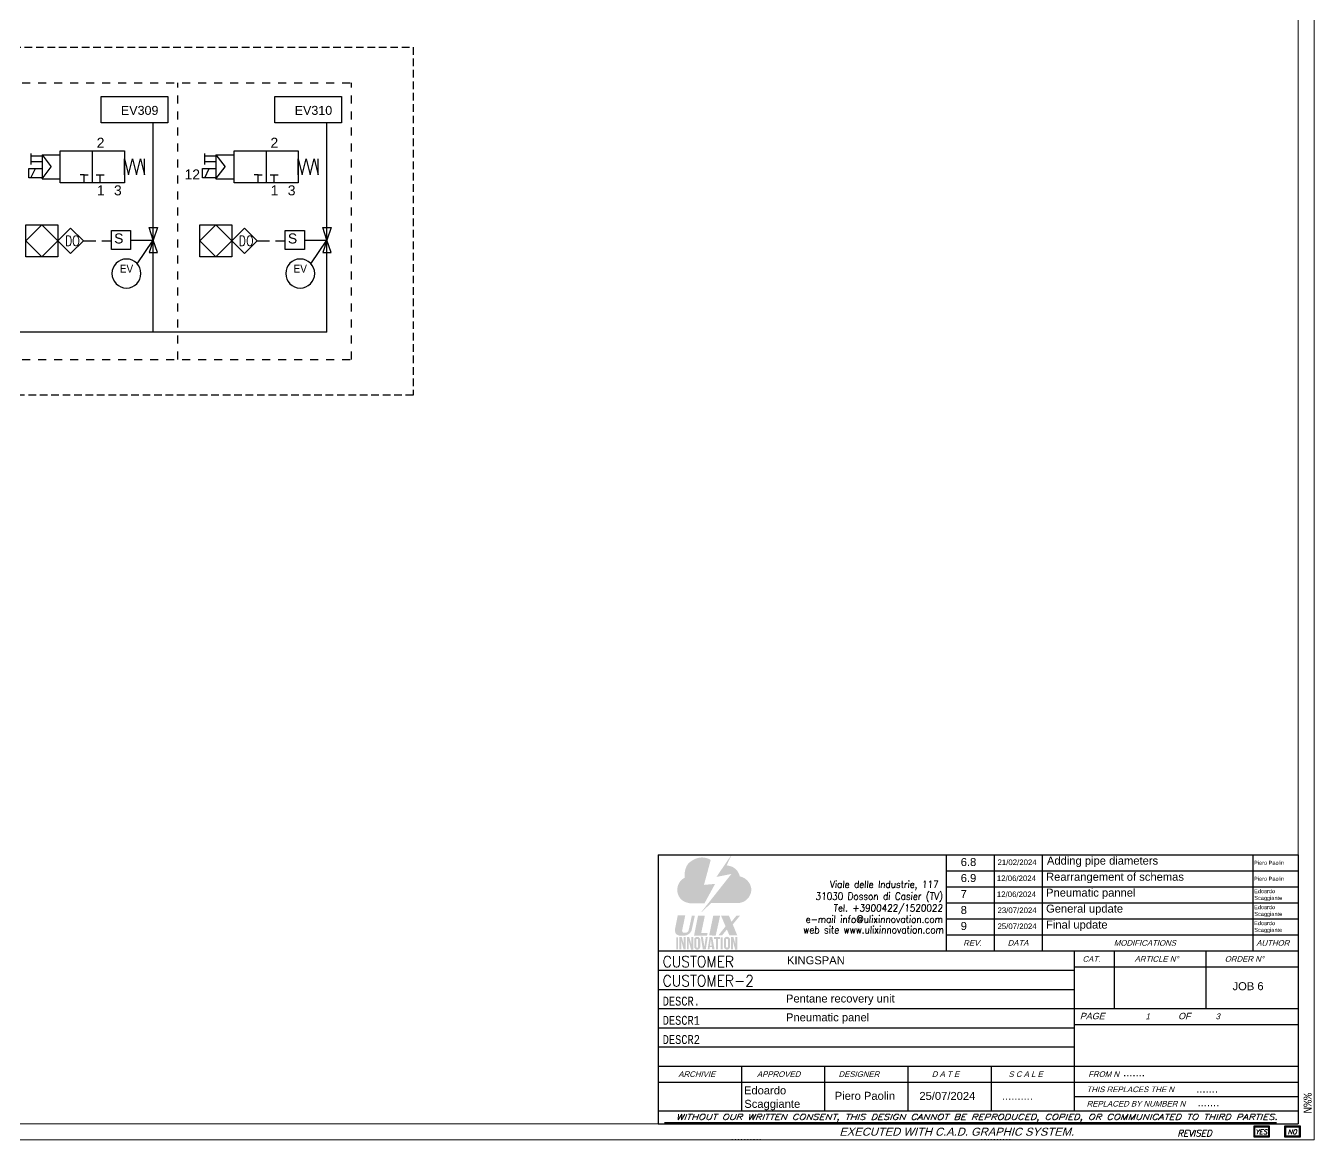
# Model space of a CAD drawing. Header units: millimetres. Extents: x 256 to 2599, y 626 to 1192.
# Drawn here: x 2276.6 to 2598.7, y 625.8 to 904.5 of the extents above; entities that cross this region are included whole.
import ezdxf
from ezdxf.enums import TextEntityAlignment as Align

# ---------------------------------------------------------------- set-up
doc = ezdxf.new("R2010")
doc.units = ezdxf.units.MM
for name, pattern in [('AM_ISO08W050', [18, 12, -1.5, 3, -1.5]), ('DASHEDTHIN0', [4, 2, -2]), ('HIDDEN', [9.525, 6.35, -3.175])]:
    doc.linetypes.add(name, pattern=pattern)
doc.layers.add('-Aria', color=7, linetype='Continuous', lineweight=30)
for name, color, linetype in [('1', 7, 'Continuous'), ('10', 1, 'AM_ISO08W050'), ('Aria compressa', 140, 'Continuous'), ('FINGATURA', 9, 'Continuous'), ('Tag', 7, 'Continuous'), ('Testi', 7, 'Continuous')]:
    doc.layers.add(name, color=color, linetype=linetype)
doc.styles.add('2', font='MONOTXT', dxfattribs={"width": 0.8, "height": 280})
doc.styles.add('ARIAL_090', font='arial.ttf', dxfattribs={"width": 0.9})
doc.styles.add('ITALICC', font='italicc')
doc.styles.add('PNP_LTYPE', font='txt.shx')
doc.styles.add('ROMANC', font='ROMANC', dxfattribs={"width": 0.9})
doc.styles.add('ROMANS', font='romans', dxfattribs={"oblique": 15})
doc.styles.add('SIMPLEX', font='SIMPLEX', dxfattribs={"width": 0.8})
doc.styles.get("Standard").update_dxf_attribs({"font": 'arial.ttf'})
doc.styles.add('USER1', font='ROMANS', dxfattribs={"width": 0.8, "height": 280})
doc.linetypes.add('ISO-GENERAL', pattern='A,5,["/",PNP_LTYPE,S=1.5,R=0,X=0,Y=-0.75],-0.0001', length=5.0001)

# ---------------------------------------------------------------- blocks, each defined once
blk = doc.blocks.new('h3083')
for p, q in [((0, 8), (8, 8)), ((0, 0), (0, 8)), ((8, 8), (8, 0)), ((8, 0), (0, 0))]:
    blk.add_line(p, q)
blk = doc.blocks.new('*U28')
at = {"color": 0, "linetype": 'ByBlock', "lineweight": -2}
for start, end in [(0, 180), (180, 0)]:
    blk.add_arc((0, 0), 5, start, end, dxfattribs=at)
at = {"color": 0, "linetype": 'ByBlock', "lineweight": -2, "width": 0.9}
for tag, p in [('#(TargetObject.Type)', (0, 1.65)), ('#(TargetObject.LoopNumber)', (0, -1.65))]:
    blk.add_attdef(tag, text='', height=2.5, dxfattribs=at).set_placement(p, align=Align.MIDDLE_CENTER)
blk = doc.blocks.new('h3090')
for p, q in [((5.656854, 5.656854), (0, 0)), ((0, 0), (5.656854, -5.656854)), ((11.313708, 0), (5.656854, 5.656854)), ((5.656854, -5.656854), (11.313708, 0))]:
    blk.add_line(p, q)
blk = doc.blocks.new('do')
at = {"layer": 'Tag', "xscale": 0.5625, "yscale": 0.5625, "zscale": 0.5625}
blk.add_blockref('h3090', (1762.23, 791.36), dxfattribs=at)
blk.add_attdef('TEXT', (1763.61, 790.42), '', height=1.93)
blk = doc.blocks.new('h5010')
for p, q in [((-4, -2), (-4, 2)), ((0, 1), (-4, 1)), ((0, -1), (-4, -1))]:
    blk.add_line(p, q)
blk = doc.blocks.new('h5100')
for p, q in [((-6, -2), (-6, 2)), ((-6, 2), (0, 2)), ((-5, -2), (-3, 2)), ((0, -2), (-6, -2))]:
    blk.add_line(p, q)
blk = doc.blocks.new('h5081')
at = {"linetype": 'Continuous'}
blk.add_lwpolyline([(0, -2), (0, 2), (1, -2), (2, 2), (3, -2), (4, 2), (5, -2), (5, 2)], dxfattribs=at)
blk = doc.blocks.new('h7v32a')
for p, q in [((4, 2), (3, 2)), ((4, 0), (4, 2)), ((4, 2), (4, 2)), ((4, 2), (4, 2)), ((4, 2), (5, 2)), ((4, 2), (4, 2)), ((4, 2), (4, 2)), ((4, 0), (4, 2)), ((8, 2), (8, 2)), ((8, 0), (8, 2))]:
    blk.add_line(p, q)
at = {"linetype": 'Continuous'}
blk.add_line((7, 2), (9, 2), dxfattribs=at)
blk.add_lwpolyline([(-2, 0), (-2, 8), (14, 8), (14, 0)], close=True)
for points in [[(0, 8, 0, 1, 0), (0, 6, 0, 0, 0), (0, 0, 0, 0, 0)], [(12, 0, 0, 1, 0), (11.092019, 1.782013, 0, 0, 0), (8, 8, 0, 0, 0)]]:
    blk.add_lwpolyline(points, format="xyseb")
blk.add_lwpolyline([(6, 8), (6, 0)])

msp = doc.modelspace()

# ---------------------------------------------------------------- hatches: boundary and pattern name
at = {"layer": '1'}
h = msp.add_hatch(color=256, dxfattribs=at)
h.dxf.hatch_style = 1
h.set_gradient(color1=(0, 223, 129), color2=(0, 174, 195), tint=1)
edge = h.paths.add_edge_path()
edge.add_spline(control_points=[(2441.36, 691.45), (2441.17, 691.35), (2440.54, 691.04), (2439.76, 689.99), (2439.3, 688.25), (2439.9, 686.46), (2441.25, 685.38), (2442.18, 685.18), (2442.65, 685.08)], knot_values=[0, 0, 0, 0, 0.701825, 2.291672, 4.058724, 6.454991, 7.952515, 9.516798, 9.516798, 9.516798, 9.516798], degree=3, periodic=0)
edge.add_line((2442.65, 685.08), (2446.3, 685.08))
edge.add_line((2446.3, 685.08), (2448.95, 689.93))
edge.add_line((2448.95, 689.93), (2446.17, 689.68))
edge.add_line((2446.17, 689.68), (2447.85, 695.9))
edge.add_spline(control_points=[(2447.85, 695.9), (2447.68, 696.01), (2447.17, 696.32), (2446.24, 696.54), (2445.12, 696.55), (2444.02, 696.25), (2443, 695.67), (2442.1, 694.95), (2441.6, 693.9), (2441.3, 692.73), (2441.34, 691.88), (2441.36, 691.45)], knot_values=[0, 0, 0, 0, 0.669549, 1.949247, 3.037857, 4.337773, 5.60233, 6.862344, 8.029152, 9.34214, 10.773989, 10.773989, 10.773989, 10.773989], degree=3, periodic=0)
edge = h.paths.add_edge_path()
edge.add_spline(control_points=[(2455.14, 691.81), (2455.08, 691.99), (2454.97, 692.31), (2454.75, 692.78), (2454.46, 693.27), (2453.99, 693.73), (2453.36, 694.17), (2452.62, 694.44), (2452.08, 694.52), (2451.83, 694.56)], knot_values=[0, 0, 0, 0, 0.600904, 1.117951, 1.681093, 2.463883, 3.233335, 4.181583, 5.012071, 5.012071, 5.012071, 5.012071], degree=3, periodic=0)
edge.add_line((2451.83, 694.56), (2452.99, 696.98))
edge.add_line((2452.99, 696.98), (2452.92, 697.03))
edge.add_line((2452.92, 697.03), (2449.29, 691.67))
edge.add_line((2449.29, 691.67), (2453.02, 692.41))
edge.add_line((2453.02, 692.41), (2445.48, 682.86))
edge.add_line((2445.48, 682.86), (2445.54, 682.86))
edge.add_line((2445.54, 682.86), (2447.96, 685.13))
edge.add_line((2447.96, 685.13), (2454.65, 685.13))
edge.add_spline(control_points=[(2454.65, 685.13), (2455.02, 685.17), (2455.7, 685.26), (2456.64, 685.77), (2457.36, 686.48), (2457.89, 687.5), (2458.07, 688.51), (2457.85, 689.5), (2457.48, 690.24), (2456.89, 690.9), (2456.16, 691.5), (2455.5, 691.7), (2455.14, 691.81)], knot_values=[0, 0, 0, 0, 1.209382, 2.211284, 3.435788, 4.46215, 5.940895, 6.667072, 7.735024, 8.604441, 9.541579, 10.801279, 10.801279, 10.801279, 10.801279], degree=3, periodic=0)
h = msp.add_hatch(color=256, dxfattribs=at)
h.dxf.hatch_style = 1
h.set_gradient(color1=(0, 223, 129), color2=(1, 179, 189), centered=1, tint=1)
edge = h.paths.add_edge_path()
edge.add_line((2441.48, 682.05), (2439.61, 682.05))
edge.add_line((2439.61, 682.05), (2438.95, 678.7))
edge.add_spline(control_points=[(2438.95, 678.7), (2438.95, 678.5), (2438.93, 678.09), (2439.06, 677.41), (2439.63, 677.11), (2440.23, 676.91), (2440.87, 676.97), (2441.5, 676.99), (2442.01, 677.17), (2442.42, 677.37), (2442.76, 677.75), (2442.94, 678.05), (2443.06, 678.25)], knot_values=[0, 0, 0, 0, 0.791646, 1.67027, 2.474797, 3.187273, 4.139987, 4.947686, 5.66585, 6.260215, 6.722804, 7.638653, 7.638653, 7.638653, 7.638653], degree=3, periodic=0)
edge.add_line((2443.06, 678.25), (2443.9, 682.02))
edge.add_line((2443.9, 682.02), (2443.15, 682.02))
edge.add_line((2443.15, 682.02), (2442.36, 678.45))
edge.add_spline(control_points=[(2442.36, 678.45), (2442.34, 678.39), (2442.3, 678.24), (2442.19, 678), (2441.96, 677.77), (2441.58, 677.7), (2441.18, 677.68), (2440.73, 677.85), (2440.71, 678.15), (2440.71, 678.27)], knot_values=[0, 0, 0, 0, 0.258559, 0.603246, 1.025042, 1.490278, 2.065458, 2.63904, 3.121133, 3.121133, 3.121133, 3.121133], degree=3, periodic=0)
edge.add_line((2440.71, 678.27), (2441.48, 682.05))
h.paths.add_polyline_path([(2444.69, 682.02), (2446.4, 682.02), (2445.48, 677.66), (2447.08, 677.66), (2446.93, 677.02), (2443.69, 677.02), (2444.69, 682.02)])
h.paths.add_polyline_path([(2450.21, 682), (2448.49, 682), (2447.47, 677.06), (2449.1, 676.98), (2450.21, 682)])
h.paths.add_polyline_path([(2451.56, 679.31), (2449.77, 677.04), (2450.69, 677.04), (2451.9, 678.54), (2452.54, 677.03), (2454.5, 677.03), (2453.37, 679.8), (2455.2, 682.02), (2454.32, 682.02), (2453.04, 680.45), (2452.4, 682.02), (2450.44, 681.98), (2451.56, 679.31)])
h = msp.add_hatch(color=256, dxfattribs=at)
h.dxf.hatch_style = 1
h.set_gradient(color1=(0, 223, 129), color2=(1, 179, 189), tint=1)
h.paths.add_polyline_path([(2439.22, 673.55), (2439.69, 673.55), (2439.69, 676.6), (2439.22, 676.59), (2439.22, 673.55)])
h.paths.add_polyline_path([(2441.56, 676.62), (2441.12, 676.62), (2441.12, 674.82), (2440.63, 676.62), (2440.05, 676.62), (2440.04, 673.55), (2440.49, 673.55), (2440.49, 675.77), (2441.06, 673.54), (2441.56, 673.54), (2441.56, 676.62)])
h.paths.add_polyline_path([(2441.92, 673.53), (2442.37, 673.53), (2442.37, 675.64), (2442.93, 673.52), (2443.47, 673.52), (2443.47, 676.62), (2443, 676.62), (2443, 674.83), (2442.5, 676.61), (2441.92, 676.61), (2441.92, 673.53)])
h.paths.add_polyline_path([(2443.72, 674.15, 1), (2445.24, 674.35), (2445.24, 676.09, 0.796166), (2443.72, 676.08), (2443.72, 674.15, 1)])
h.paths.add_polyline_path([(2444.22, 675.93, -0.957705), (2444.71, 675.98), (2444.71, 674.17, -0.974266), (2444.25, 674.15), (2444.22, 675.93, -0.957705)], flags=16)
h.paths.add_polyline_path([(2445.88, 673.54), (2446.62, 673.54), (2447.1, 676.62), (2446.62, 676.62), (2446.27, 674.23), (2445.9, 676.69), (2445.37, 676.7), (2445.88, 673.54)])
h.paths.add_polyline_path([(2447.09, 673.55), (2447.53, 673.55), (2447.62, 674.12), (2448.15, 674.12), (2448.25, 673.54), (2448.81, 673.54), (2448.25, 676.61), (2447.56, 676.61), (2447.09, 673.55)])
h.paths.add_polyline_path([(2447.91, 676.03), (2448.09, 674.52), (2447.67, 674.51), (2447.91, 676.03)], flags=16)
h.paths.add_polyline_path([(2449.21, 673.57), (2449.66, 673.57), (2449.66, 676.18), (2450.19, 676.18), (2450.19, 676.64), (2448.66, 676.64), (2448.66, 676.17), (2449.21, 676.17), (2449.21, 673.57)])
h.paths.add_polyline_path([(2450.84, 676.6), (2450.37, 676.59), (2450.37, 673.55), (2450.84, 673.55), (2450.84, 676.6)])
h.paths.add_polyline_path([(2451.16, 674.17, 1), (2452.68, 674.37), (2452.68, 676.11, 0.796166), (2451.16, 676.1), (2451.16, 674.17, 1)])
h.paths.add_polyline_path([(2451.66, 675.95, -0.957705), (2452.15, 676), (2452.15, 674.19, -0.974266), (2451.69, 674.17), (2451.66, 675.95, -0.957705)], flags=16)
h.paths.add_polyline_path([(2452.95, 673.53), (2453.4, 673.53), (2453.4, 675.64), (2453.96, 673.52), (2454.49, 673.52), (2454.49, 676.62), (2454.03, 676.62), (2454.03, 674.83), (2453.53, 676.61), (2452.95, 676.61), (2452.95, 673.53)])

# ---------------------------------------------------------------- linework, layer by layer
at = {"layer": '-Aria'}
for points in [[(2307.43, 854.06), (2309.52, 854.06), (2308.47, 850.93)], [(2350.86, 854.06), (2352.95, 854.06), (2351.91, 850.93)], [(2307.43, 847.79), (2309.52, 847.79), (2308.47, 850.93)], [(2350.86, 847.79), (2352.95, 847.79), (2351.91, 850.93)]]:
    msp.add_lwpolyline(points, close=True, dxfattribs=at)
for p, q in [((2583.61, 629.33), (2583.61, 626.72)), ((2587.57, 629.33), (2583.61, 629.33)), ((2583.8, 629.14), (2583.8, 626.91)), ((2587.37, 629.14), (2583.8, 629.14)), ((2587.37, 626.91), (2587.37, 629.14)), ((2587.57, 626.72), (2587.57, 629.33)), ((2591.32, 629.33), (2591.32, 626.72)), ((2595.27, 629.33), (2591.32, 629.33)), ((2591.51, 629.14), (2591.51, 626.91)), ((2595.08, 629.14), (2591.51, 629.14)), ((2595.08, 626.91), (2595.08, 629.14)), ((2595.27, 626.72), (2595.27, 629.33)), ((2583.61, 626.72), (2587.57, 626.72)), ((2583.8, 626.91), (2587.37, 626.91)), ((2591.32, 626.72), (2595.27, 626.72)), ((2591.51, 626.91), (2595.08, 626.91))]:
    msp.add_line(p, q)
at = {"lineweight": 20}
for points in [[(1757.73, 625.96), (1757.73, 1159.96), (2598.73, 1159.96), (2598.73, 625.96)], [(1772.35, 629.96), (1772.35, 1155.96), (2594.73, 1155.96), (2594.73, 629.96)]]:
    msp.add_lwpolyline(points, close=True, dxfattribs=at)
at = {"layer": '10', "color": 0, "linetype": 'HIDDEN', "ltscale": 0.3}
msp.add_lwpolyline([(1876.27, 812.17), (1876.27, 899.17), (2373.48, 899.17), (2373.48, 812.17)], close=True, dxfattribs=at)
at = {"layer": 'Aria compressa', "linetype": 'ISO-GENERAL'}
for p, q in [((2308.47, 827.93), (2308.47, 880.27)), ((2351.91, 827.93), (2351.91, 880.27)), ((2351.91, 827.93), (1903.97, 827.93))]:
    msp.add_line(p, q, dxfattribs=at)
at = {"layer": 'FINGATURA', "color": 7}
for p, q in [((2434.73, 697.16), (2434.73, 629.96)), ((2434.73, 697.16), (2594.73, 697.16)), ((2506.73, 697.16), (2506.73, 673.16)), ((2518.73, 697.16), (2518.73, 673.16)), ((2530.73, 697.16), (2530.73, 673.16)), ((2583.35, 697.16), (2583.35, 673.16)), ((2594.73, 697.16), (2594.73, 629.96)), ((2506.73, 693.16), (2594.73, 693.16)), ((2506.73, 689.16), (2594.73, 689.16)), ((2506.73, 685.16), (2594.73, 685.16)), ((2506.73, 681.16), (2594.73, 681.16)), ((2506.73, 677.16), (2594.73, 677.16)), ((2434.73, 673.16), (2594.73, 673.16)), ((2538.73, 673.16), (2538.73, 644.36)), ((2548.73, 673.16), (2548.73, 658.76)), ((2571.73, 658.76), (2571.73, 673.16)), ((2434.73, 668.36), (2538.73, 668.36)), ((2538.73, 669.16), (2594.73, 669.16)), ((2434.73, 663.56), (2538.73, 663.56)), ((2434.73, 658.76), (2594.73, 658.76)), ((2434.73, 653.96), (2538.73, 653.96)), ((2538.73, 654.76), (2594.73, 654.76)), ((2434.73, 649.16), (2538.73, 649.16)), ((2434.73, 644.36), (2594.73, 644.36)), ((2455.53, 644.36), (2455.53, 633.16)), ((2476.33, 644.36), (2476.33, 633.16)), ((2497.13, 644.36), (2497.13, 633.16)), ((2517.93, 644.36), (2517.93, 633.16)), ((2538.73, 644.36), (2538.73, 633.16)), ((2434.73, 640.36), (2538.73, 640.36)), ((2538.73, 640.36), (2594.73, 640.36)), ((2538.73, 636.76), (2594.73, 636.76)), ((2436.29, 630.25), (2533.34, 630.25)), ((2533.34, 630.25), (2589.34, 630.25))]:
    msp.add_line(p, q, dxfattribs=at)
at = {"layer": 'FINGATURA'}
for p, q in [((2434.73, 633.16), (2594.73, 633.16)), ((2434.73, 629.96), (2594.73, 629.96))]:
    msp.add_line(p, q, dxfattribs=at)
at = {"layer": 'Tag', "linetype": 'DASHEDTHIN0'}
for p, q in [((1923.69, 890.28), (2358.06, 890.28)), ((2314.62, 821.06), (2314.62, 890.28)), ((2358.06, 821.06), (2358.06, 890.28)), ((1923.69, 821.06), (2358.06, 821.06))]:
    msp.add_line(p, q, dxfattribs=at)
at = {"layer": 'Tag'}
for p, q in [((2280.74, 872.25), (2285.26, 872.25)), ((2280.74, 872.25), (2283, 869.24)), ((2280.74, 872.25), (2280.74, 866.23)), ((2324.17, 872.25), (2328.7, 872.25)), ((2324.17, 872.25), (2326.43, 869.24)), ((2324.17, 872.25), (2324.17, 866.23)), ((2280.74, 866.23), (2283, 869.24)), ((2324.17, 866.23), (2326.43, 869.24)), ((2280.74, 866.23), (2285.26, 866.23)), ((2324.17, 866.23), (2328.7, 866.23)), ((2276.66, 850.75), (2280.66, 854.75)), ((2280.66, 854.75), (2284.66, 850.75)), ((2320.1, 850.75), (2324.1, 854.75)), ((2324.1, 854.75), (2328.1, 850.75)), ((2280.66, 846.75), (2276.66, 850.75)), ((2284.66, 850.75), (2280.66, 846.75)), ((2291.03, 850.75), (2294.1, 850.75)), ((2295.64, 850.75), (2298.02, 850.75)), ((2302.82, 850.93), (2308.47, 850.93)), ((2304.49, 844.98), (2308.47, 850.93)), ((2324.1, 846.75), (2320.1, 850.75)), ((2328.1, 850.75), (2324.1, 846.75)), ((2334.46, 850.75), (2337.54, 850.75)), ((2339.08, 850.75), (2341.46, 850.75)), ((2346.26, 850.93), (2351.91, 850.93)), ((2347.92, 844.98), (2351.91, 850.93))]:
    msp.add_line(p, q, dxfattribs=at)
for points in [[(2295.44, 886.81), (2312.15, 886.81), (2312.15, 880.27), (2295.44, 880.27)], [(2338.87, 886.81), (2355.59, 886.81), (2355.59, 880.27), (2338.87, 880.27)], [(2298.02, 853.31), (2302.82, 853.31), (2302.82, 848.55), (2298.02, 848.55)], [(2341.46, 853.31), (2346.26, 853.31), (2346.26, 848.55), (2341.46, 848.55)]]:
    msp.add_lwpolyline(points, close=True, dxfattribs=at)

# ---------------------------------------------------------------- block references
for name, p in [('h7v32a', (2287.26, 865.24)), ('h7v32a', (2330.7, 865.24)), ('h5081', (2301.26, 869.24)), ('h5081', (2344.7, 869.24)), ('h3083', (2276.66, 846.75)), ('do', (522.43, 59.39)), ('h3083', (2320.1, 846.75)), ('do', (565.87, 59.39))]:
    msp.add_blockref(name, p, dxfattribs=at)
for name, p, xscale, yscale, zscale in [('h5010', (2280.74, 871.21), 0.6910935187972441, 0.6910935187972441, 0.6910935187972441), ('h5010', (2324.17, 871.21), 0.6910935187972441, 0.6910935187972441, 0.6910935187972441), ('h5100', (2280.74, 867.65), 0.5644755883135238, 0.5644755883135238, 0.5644755883135238), ('h5100', (2324.17, 867.65), 0.5644755883135238, 0.5644755883135238, 0.5644755883135238)]:
    msp.add_blockref(name, p, dxfattribs=dict(at, xscale=xscale, yscale=yscale, zscale=zscale))
ref = msp.add_blockref('*U28', (2301.79, 842.56), dxfattribs=dict(at, xscale=0.7246990090098623, yscale=0.7246990090098623, zscale=0.7246990090098623))
ref.add_attrib('#(TargetObject.Type)', 'EV', dxfattribs={"layer": '0', "color": 0, "linetype": 'ByBlock', "lineweight": -2, "ltscale": 2, "height": 2, "style": 'ARIAL_090', "width": 0.9}).set_placement((2301.79, 843.76), align=Align.MIDDLE)
ref = msp.add_blockref('*U28', (2345.23, 842.56), dxfattribs=dict(at, xscale=0.7246990090098623, yscale=0.7246990090098623, zscale=0.7246990090098623))
ref.add_attrib('#(TargetObject.Type)', 'EV', dxfattribs={"layer": '0', "color": 0, "linetype": 'ByBlock', "lineweight": -2, "ltscale": 2, "height": 2, "style": 'ARIAL_090', "width": 0.9}).set_placement((2345.23, 843.76), align=Align.MIDDLE)

# ---------------------------------------------------------------- texts
at = {"color": 7, "style": 'ROMANS', "oblique": 3, "width": 0.9}
for s, p in [('Viale delle Industrie, 117 ', (2505.88, 688.93)), ('31030 Dosson di Casier (TV)', (2505.88, 685.96)), ('Tel. +3900422/1520022', (2505.88, 682.99)), ('e-mail info@ulixinnovation.com', (2505.88, 680.2)), ('web site www.ulixinnovation.com', (2506.12, 677.55))]:
    msp.add_text(s, height=1.7905, dxfattribs=at).set_placement(p, align=Align.RIGHT)
at = {"style": 'USER1', "oblique": 15}
msp.add_text('REVISED', height=1.6, dxfattribs=at).set_placement((2564.49, 626.79))
for s, p in [('YES', (2585.49, 627.33)), ('NO', (2593.24, 627.33))]:
    msp.add_text(s, height=1.2, dxfattribs=at).set_placement(p, align=Align.CENTER)
at = {"color": 7, "oblique": 15, "width": 0.95}
for tag, p in [('1', (2556.56, 656.09)), ('3', (2574.1, 656.09))]:
    msp.add_attdef(tag, p, '_', height=1.44, dxfattribs=at)
at = {"style": '2'}
msp.add_attdef('N%%', (2598.06, 632.46), '-/-', height=2, rotation=90, dxfattribs=at)
at = {"layer": 'FINGATURA', "color": 7, "oblique": 16}
for s, height, width, p in [('REV.', 1.4, 0.999999, (2510.98, 674.46)), ('DATA', 1.4, 0.999999, (2522.07, 674.46)), ('MODIFICATIONS', 1.4, 0.999999, (2548.63, 674.46)), ('AUTHOR', 1.4, 0.999999, (2584.25, 674.46)), ('CAT.', 1.4, 0.999999, (2540.79, 670.46)), ('ARTICLE N%%D', 1.4, 0.999999, (2553.83, 670.46)), ('ORDER N%%D', 1.4, 0.999999, (2576.36, 670.46)), ('PAGE', 1.6, 0.999999, (2540.13, 656.09)), ('OF', 1.6, 0.999999, (2564.69, 656.09)), ('ARCHIVIE', 1.4, 0.999999, (2439.77, 641.66)), ('APPROVED', 1.4, 0.999999, (2459.41, 641.66)), ('DESIGNER', 1.4, 0.999999, (2479.8, 641.66)), ('D A T E', 1.4, 0.999999, (2503.12, 641.66)), ('S C A L E', 1.4, 0.999999, (2522.29, 641.66)), ('FROM N', 1.4, 0.999999, (2542.23, 641.66)), ('THIS REPLACES THE N', 1.4, 0.999999, (2541.83, 637.86)), ('REPLACED BY NUMBER N', 1.4, 0.999999, (2541.83, 634.26)), ('EXECUTED WITH C.A.D. GRAPHIC SYSTEM.', 2, 0.999998, (2480.02, 626.96))]:
    msp.add_text(s, height=height, dxfattribs=dict(at, width=width)).set_placement(p)
at = {"layer": 'FINGATURA', "color": 0, "style": 'ITALICC'}
msp.add_text('WITHOUT OUR WRITTEN CONSENT, THIS DESIGN CANNOT BE REPRODUCED, COPIED, OR COMMUNICATED TO THIRD PARTIES.', height=1.41699, dxfattribs=at).set_placement((2439.18, 630.96), (2589.58, 630.96), align=Align.ALIGNED)
at = {"layer": 'FINGATURA', "color": 7}
for tag, p, s, height, style, width in [('CUSTOMER', (2435.85, 669.09), '-', 2.8, 'ROMANC', 0.9), ('CUSTOMER-2', (2435.85, 664.29), '.', 2.8, 'ROMANC', 0.9), ('DESCR.', (2435.85, 659.49), '-', 2.24, '2', 0.8), ('DESCR1', (2435.85, 654.69), '-', 2.24, '2', 0.8), ('DESCR2', (2435.85, 649.89), '.', 2.24, '2', 0.8)]:
    msp.add_attdef(tag, p, s, height=height, dxfattribs=dict(at, style=style, width=width))
at = {"layer": 'Tag', "char_height": 2.2356, "width": 8.7509, "attachment_point": 1}
for s, insert in [('\\pxqc;EV309', (2300.72, 884.47)), ('\\pxqc;EV310', (2344.16, 884.47))]:
    msp.add_mtext(s, dxfattribs=dict(at, insert=insert))
at = {"layer": 'Tag', "char_height": 2.5, "attachment_point": 1}
for s, width, insert in [('2', 2.8337, (2294.35, 876.5)), ('2', 2.8337, (2337.79, 876.5)), ('12', 3.0385, (2316.3, 868.57)), ('1', 3.0385, (2294.42, 864.6)), ('3', 3.0385, (2298.67, 864.6)), ('1', 3.0385, (2337.85, 864.6)), ('3', 3.0385, (2342.11, 864.6)), ('S', 3.584, (2298.71, 852.57)), ('S', 3.584, (2342.15, 852.57))]:
    msp.add_mtext_dynamic_manual_height_columns(s, width=width, gutter_width=12.5, heights=[0], dxfattribs=dict(at, insert=insert))
at = {"layer": 'Tag', "char_height": 2.5, "attachment_point": 1, "style": 'SIMPLEX'}
for insert in [(2286.44, 851.98), (2329.87, 851.98)]:
    msp.add_mtext_dynamic_manual_height_columns('DO', width=3.182, gutter_width=12.5, heights=[0], dxfattribs=dict(at, insert=insert))
at = {"layer": 'Testi', "color": 7}
for s, height, p in [('6.8', 2, (2510.36, 694.4)), ('21/02/2024', 1.4, (2519.55, 694.63)), ('Adding pipe diameters', 2, (2531.91, 694.75)), ('Rearrangement of schemas', 2, (2531.69, 690.72)), ('Piero Paolin', 1, (2583.69, 694.7)), ('6.9', 2, (2510.36, 690.4)), ('12/06/2024', 1.4, (2519.39, 690.63)), ('Piero Paolin', 1, (2583.69, 690.7)), ('7', 2, (2510.33, 686.41)), ('12/06/2024', 1.4, (2519.39, 686.63)), ('Pneumatic pannel', 2, (2531.69, 686.75)), ('Edoardo', 1, (2583.69, 687.61)), ('Scaggiante', 1, (2583.74, 685.92)), ('8', 2, (2510.35, 682.4)), ('23/07/2024', 1.4, (2519.55, 682.63)), ('General update', 2, (2531.69, 682.75)), ('Edoardo', 1, (2583.69, 683.61)), ('Scaggiante', 1, (2583.74, 681.92)), ('9', 2, (2510.35, 678.4)), ('25/07/2024', 1.4, (2519.55, 678.63)), ('Final update', 2, (2531.69, 678.75)), ('Edoardo', 1, (2583.69, 679.61)), ('Scaggiante', 1, (2583.74, 677.92)), ('KINGSPAN', 2, (2466.92, 669.83)), ('JOB 6', 2, (2578.31, 663.35)), ('Pentane recovery unit', 2, (2466.67, 660.27)), ('Pneumatic panel', 2, (2466.67, 655.57)), ('.......', 2, (2550.96, 641.83)), ('Edoardo', 2, (2456.16, 637.3)), ('Piero Paolin', 2, (2478.86, 635.94)), ('25/07/2024', 2, (2500.02, 635.91)), ('.......', 2, (2569.23, 637.75)), ('Scaggiante', 2, (2456.25, 633.93)), ('..........', 2, (2520.65, 635.94)), ('.......', 2, (2569.56, 634.33)), ('..........', 2, (2452.86, 625.83)), ('..........', 2, (2515.26, 625.83))]:
    msp.add_text(s, height=height, dxfattribs=at).set_placement(p)

doc.saveas('drawing.dxf')
